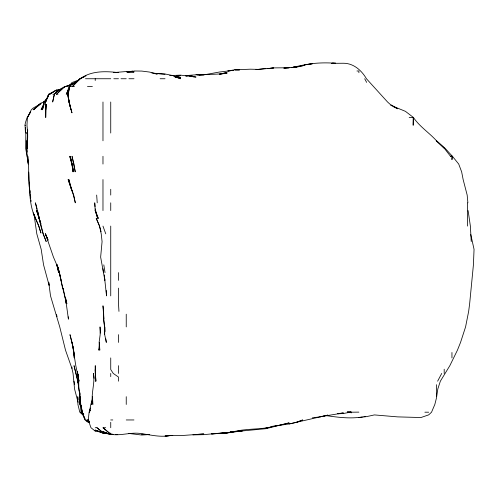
<?xml version="1.0" encoding="UTF-8"?>
<svg xmlns="http://www.w3.org/2000/svg" width="499" height="499" viewBox="0 0 499 499"><rect width="100%" height="100%" fill="white"/><g stroke="black" fill="none" stroke-linecap="round" stroke-linejoin="round"><path stroke-width="0.75" d="M28.555 171.799L28.555 179.559L30.645 198.59M27.607 140.007L27.701 135.354M89.583 422.553L87.468 421.911L85.061 419.958C80.632 410.714 80.445 400.36 79.291 390.355L80.052 396.693L79.871 404.452L80.083 399.799M358.893 412.124L351.134 412.205L351.134 412.823L351.134 412.205L347.26 411.9M104.547 330.001L104.385 334.654L104.503 326.901L103.649 319.148L104.565 326.196M409.18 117.515L413.453 117.515L413.178 125.274L413.178 117.515M27.395 140.007L27.707 133.801M95.552 378.86L95.421 381.186L95.278 365.673L95.247 373.433L95.92 381.186L95.671 377.306M27.545 141.554L27.139 148.534L27.339 141.554L27.514 148.534L27.152 140.78L27.695 129.927M27.426 140.007L27.682 136.901M46.189 104.335L45.721 117.515L45.602 102.008L48.684 94.249M92.583 396.693L91.585 404.452L92.059 402.337M444.509 148.534L450.51 156.293L452.418 156.293L451.951 159.649L451.951 155.813L445.32 148.534L436.438 140.78L444.197 148.222L436.438 140.712C429.078 132.615 419.671 126.677 413.453 117.515M99.064 348.757L98.858 350.167L99.432 342.414L99.538 344.74M99.27 347.348L99.575 345.233M76.89 81.449L71.956 83.776L69.573 86.495L68.095 94.249L69.049 102.008L67.602 94.249L70.92 109.761L69.274 102.713M69.542 87.905L68.132 94.249L69.049 102.008M56.449 92.24L54.397 94.249L52.651 102.008L54.341 94.249C58.277 89.309 64.496 86.52 70.478 84.786M44.149 104.123L42.49 109.761L44.124 102.008L47.779 97.692M92.639 398.813L90.818 404.452L89.371 412.205L89.988 410.091L89.234 412.205L90.169 410.091L89.446 412.205M90.487 407.976L89.115 412.205L88.242 419.958L90.968 427.718L95.222 431.092L100.86 432.103M68.145 91.429L67.209 94.249L68.756 86.495L71.956 82.553L79.004 79.934M68.482 89.315L66.224 94.249L68.531 89.726M44.112 103.418L41.143 109.761L44.012 103.942M437.617 381.186L441.727 373.433M48.247 96.569L44.243 102.008L47.205 98.409M69.854 86.495L71.956 84.069M69.573 86.495L71.956 83.776M56.449 94.249L64.203 87.013L65.625 86.495L64.203 87.013L56.449 94.249L57.971 94.249M86.065 75.86L79.709 78.773L72.43 86.495L80.333 78.742L71.956 84.724L75.187 82.809M49.788 94.249L56.449 90.076L48.69 94.249L45.627 102.008L48.69 94.249L49.788 94.249L56.449 90.001L61.383 89.134M84.163 76.821L80.196 78.742C91.311 70.615 105.489 71.139 118.488 72.598M44.841 101.453L43.556 102.008L45.022 101.565M59.974 90.107L56.449 91.585L59.974 90.232M79.709 79.01L80.364 78.742M289.096 424.013L296.849 422.204L302.625 419.958C292.614 424.562 281.424 424.612 270.764 426.62M450.51 156.293L451.951 155.813M61.383 89.277L56.449 90.706L61.383 89.39M45.209 101.422L40.937 103.137L33.658 109.761L40.937 103.218L33.184 109.761L40.937 103.586L33.184 108.065L31.312 109.761L27.395 117.515L26.977 125.274L27.663 133.027M291.915 67.646L296.849 67.078L304.608 65.375L291.21 67.652L304.608 64.801L312.362 63.772L304.608 64.907C314.794 62.737 325.273 62.543 335.627 63.242L331.748 63.379M281.342 424.824L289.096 422.89L265.83 428.697L233.258 431.803L242.564 430.837L227.057 432.982L213.098 433.619L219.304 433.382M312.362 417.85L320.115 416.821L327.874 415.118L296.849 422.204M186.164 76.166L187.574 75.836M220.009 74.126L227.057 72.474L219.304 74.17M291.915 67.59L295.439 66.847L291.21 67.664M294.03 67.627L295.439 67.353M126.996 72.149L133.04 70.989M199.138 75.106L203.792 74.887L219.304 72.049L230.345 70.727M280.638 424.948L265.83 428.067L267.689 427.718C256.274 429.452 244.566 428.853 233.258 431.778M325.049 415.467C337.349 417.233 350.061 419.017 362.417 416.933M363.827 416.671L365.237 416.409M320.115 416.79L343.381 412.935L337.742 413.659M174.182 76.534L180.526 75.655L174.182 76.522M113.554 72.58L126.241 71.538L133.994 72.074L127.014 71.937M192.932 434.891L203.792 434.648L227.057 432.465M220.009 74.083L227.057 73.191C213.241 75.106 199.257 73.877 185.46 75.798M233.401 431.629L236.22 431.354M358.893 417.582L366.646 416.609L374.4 414.919L397.666 416.883L420.931 417.538L428.685 414.869L431.535 412.205L434.835 404.452L436.438 398.09L437.816 388.939L440.355 381.186L449.842 365.673L457.433 350.167L460.54 342.414L465.579 326.901L468.655 311.388L469.653 303.635L473.414 264.863L474.05 249.35L470.782 234.549M128.355 72.074L133.994 71.394L127.014 71.868M267.239 68.644L273.589 67.889L289.096 67.77L284.442 68.132M230.582 432.022L231.991 431.86M233.401 431.697L234.811 431.535L233.258 431.591M265.83 68.482L255.962 69.623L273.589 67.989L267.944 68.588M106.081 433.188L102.975 433.226L102.975 431.66L110.734 434.548L112.281 434.398L110.734 434.548L102.975 432.664L96.981 427.718L95.222 427.718M283.669 68.145L296.849 67.078M230.619 70.727L227.825 70.989L234.811 69.76L239.464 69.891M232.016 70.596L233.413 70.465M231.835 70.596L233.326 70.465M102.975 431.66L110.734 434.554L113.061 434.348M172.149 435.471L165.019 436.07L170.533 435.471C160.865 437.504 151.291 435.047 141.753 433.687C131.324 431.722 121.089 436.126 110.734 434.311L102.975 427.718L110.734 434.111L112.281 434.068M233.258 431.641L234.811 431.485M219.304 433.456L211.545 433.93L227.057 432.932L234.811 431.392L227.057 432.895L220.078 433.332M189.059 75.617L192.159 75.418M230.158 431.991L231.711 431.897L230.158 431.928M337.954 413.808L343.381 413.515L351.134 412.043L347.404 412.18M169.672 75.599L180.526 75.131L196.038 77.052L192.932 76.759M332.103 63.348L343.381 63.248C353.523 63.186 361.6 70.39 366.441 78.742L387.567 102.008L389.912 104.141L397.666 108.782L393.143 106.574M197.585 75.112L203.792 74.887M196.038 74.682L203.792 74.625M332.265 63.23L333.725 63.23M356.953 70.989L358.893 70.989L358.893 72.717M85.485 78.742L110.734 78.742M113.828 78.742L118.488 78.742M120.995 78.742L126.241 78.742M128.923 78.742L133.994 78.742M160.11 78.742L165.019 78.742M70.683 86.495L74.476 86.495M87.468 86.495L92.377 86.495M52.894 94.249L54.397 94.249M27.108 117.515L25.43 122.629L24.95 125.274L25.43 125.274M83.576 415.467L80.545 412.205M80.052 396.693L80.077 404.452L81.162 412.205L81.711 412.205L83.283 413.896M347.404 412.205L351.153 412.205M424.892 412.205L428.685 412.205M87.662 419.958L88.666 419.958M110.734 419.958L112.799 419.958M126.241 419.958L133.957 419.958M103.58 427.718L105.719 427.718M193.712 434.629L203.792 433.962L180.526 435.633L166.947 435.527M166.947 435.471L172.773 435.471M331.748 63.236L335.627 63.242M133.994 70.989L141.753 71.076L149.507 72.056L157.26 74.064L153.736 73.478M106.081 433.07L102.975 433.032L106.081 433.238M239.464 69.929L234.811 69.848L250.323 69.193L258.077 69.373M153.386 73.453L165.019 73.971L172.773 75.555L180.526 78.742L174.887 76.802M149.507 434.654L141.753 434.261L149.507 434.548L141.753 435.034L128.355 433.4M177.426 77.22L180.526 77.426L174.887 76.727M189.832 76.466L191.385 76.615M165.019 74.282L151.833 73.01M105.794 432.97L102.975 432.639L96.981 427.718M174.887 76.877L180.526 77.963L174.182 76.416M95.222 431.092L95.222 430.107L100.156 431.616M88.173 421.536L89.583 422.079M390.617 105.27L405.419 111.333L413.178 117.277M95.222 430.107L102.975 433.226M89.408 422.485L87.468 421.536L86.071 419.958L87.468 421.262M88.76 421.705L87.468 420.981L89.408 422.154M89.259 421.275L87.468 419.958L89.259 421.362M79.909 412.205L83.395 415.243M80.239 412.205L83.576 415.243M81.649 412.205L83.233 413.721M81.162 412.205L83.788 414.788M452.418 156.293L458.7 164.046L461.637 171.799L463.147 179.559L467.17 195.065L467.894 202.819M81.711 412.205L83.04 413.995M83.233 413.995L81.961 412.205L81.325 405.999M83.501 414.794L81.961 412.205L81.412 405.999M83.576 414.794L82.079 412.205L81.343 405.862M364.7 78.742L366.646 82.385M47.767 239.196L45.303 233.844L48.079 240.187L45.453 233.844L53.443 257.104L58.583 269.092M58.514 269.092L56.668 264.863L59.556 272.616L56.849 264.863L58.608 272.616L57.048 264.863M35.51 218.331L38.523 225.38M58.676 269.092L57.029 264.863C61.078 277.594 62.737 290.917 66.866 303.635L65.444 297.292M102.975 226.109L105.763 233.844M78.075 402.337L74.551 388.939L73.054 373.433L71.956 368.493L65.506 350.167L59.743 326.901L50.518 295.882L48.69 282.172L49.095 284.405M56.449 314.595L57.061 316.547M38.822 226.084L40.937 233.027L38.747 226.084L33.184 212.917L35.529 218.331C28.412 204.06 30.009 187.293 28.774 171.799M63.61 290.15L63.017 288.129L64.203 293.069M104.347 275.436L104.877 280.369L100.642 257.104L102.077 241.597L101.222 233.844L99.538 226.084L96.232 218.331L99.538 226.084L101.072 231.723M77.775 374.119L78.549 376.864M78.549 376.957L77.775 374.138L78.561 376.957M37.157 209.168L35.423 202.819L38.941 218.331L40.937 224.126L39.047 218.331L37.306 210.578L39.09 217.626M77.95 381.186L74.02 365.673L77.713 381.186L79.709 393.555M78.549 384.149L77.775 381.186L78.655 384.71M72.124 164.046L69.76 156.293L73.771 171.799L70.309 156.293L71.956 164.046L72.923 171.799L72.205 164.82M41.423 226.789L43.22 233.844L46.214 241.597L43.095 233.844L40.937 226.247L37.544 210.578M40.937 224.874L41.242 226.084M79.709 411.812L77.913 404.452L77.75 396.693L78.1 399.518M49.158 285.522L43.563 264.863L41.192 249.35L36.807 233.844L33.976 214.102M61.115 280.369L59.406 272.616L62.587 288.129M64.352 293.774L66.267 303.635L68.419 319.148L68.238 316.821M74.551 355.101L72.043 342.414L69.979 334.654L73.041 347.348M28.243 161.932L25.667 148.534L25.829 133.027M73.309 348.757L73.578 350.167M30.913 199.999L31.181 201.409M74.002 381.186L74.657 384.71M95.602 371.948L95.222 369.722L95.571 375.759M78.568 378.367L77.713 373.433L78.699 381.186L78.823 388.939L79.709 394.135M78.811 379.776L79.054 381.186L75.798 365.673L72.118 342.414L73.509 350.167L74.264 357.92L73.715 351.714M80.32 404.452L80.564 405.862M27.164 152.064L26.316 140.78L27.121 156.293L28.144 163.341M103.811 264.863L105.04 272.616M65.332 297.292L66.267 303.635L65.762 299.406M105.819 338.883L106.331 342.414L104.684 334.654L104.771 326.901L105.027 331.554M95.222 208.881L97.623 218.331L95.222 210.578L94.729 202.819L95.041 206.611M29.678 188.722L29.372 182.659M29.871 190.131L30.158 192.246M94.08 378.367L93.444 373.433C95.34 383.8 90.444 394.023 92.851 404.452L92.714 400.572M468.106 210.578L470.37 226.084L471.237 241.597M103.499 272.616L102.975 268.668M77.37 371.318L77.601 373.433M104.272 274.943L106.53 295.882L106.25 290.455M100.542 333.107L100.037 326.901L100.162 334.654L99.114 342.414L99.781 350.167L99.638 347.061M25.543 127.838L25.717 130.064M96.669 195.065L97.224 202.819M28.187 162.493L27.801 156.293L28.144 164.046M118.962 311.388L118.488 303.635L118.488 288.129M80.002 392.819L80.09 394.372M25.056 125.274L25.43 132.622L26.497 133.027L25.43 132.622L25.43 127.75M28.562 164.046L28.699 171.026M467.463 202.819L467.463 226.084M451.951 352.487L451.951 357.92M444.197 369.198L444.197 373.433M436.438 384.673L436.438 396.693M126.241 314.189L126.241 326.901M126.241 396.693L126.241 404.452M118.488 272.616L118.488 280.369M118.488 334.654L118.488 342.414M118.488 365.673L118.488 373.433M118.488 381.186L118.488 377.051L113.248 373.433L110.734 369.503L110.734 357.92M110.734 102.008L110.734 133.027M110.734 189.271L110.734 195.065M110.734 202.819L110.734 210.578M110.734 226.084L110.734 295.882M110.734 373.433L110.734 376.639M110.734 422.297L110.734 427.718M110.734 433.076L110.734 434.554M102.975 102.008L102.975 140.78M102.975 156.293L102.975 164.046M102.975 179.559L102.975 210.578M95.222 78.742L95.222 80.539M71.956 367.083L71.956 368.493M46.008 104.335L45.708 109.761L46.008 104.335M30.726 111.701L27.395 117.515L30.72 111.701M70.652 84.793L66.08 86.495L70.652 84.855M240.449 430.905L237.63 431.205L240.449 430.899M117.714 434.486L115.388 434.373L117.714 434.486M85.067 419.254L82.079 412.205L85.073 419.254M73.434 195.065L70.652 187.312L68.862 179.559L71.956 190.606L68.12 179.559L73.709 195.065L75.312 202.819L73.434 195.065M98.272 218.331L95.184 210.578L98.272 218.331M39.271 218.331L36.514 210.578L39.265 218.331M71.956 112.768L68.974 102.008L71.956 112.768M40.75 224.145L39.446 219.061L40.75 224.145M30.738 197.18L30.214 195.065L30.726 197.18M73.896 164.046L72.037 156.293L75.243 171.799L73.896 164.046M103.561 311.388L102.975 305.812L103.848 319.148L103.561 311.388M29.322 187.312L29.298 182.659L29.322 187.312"/></g></svg>
